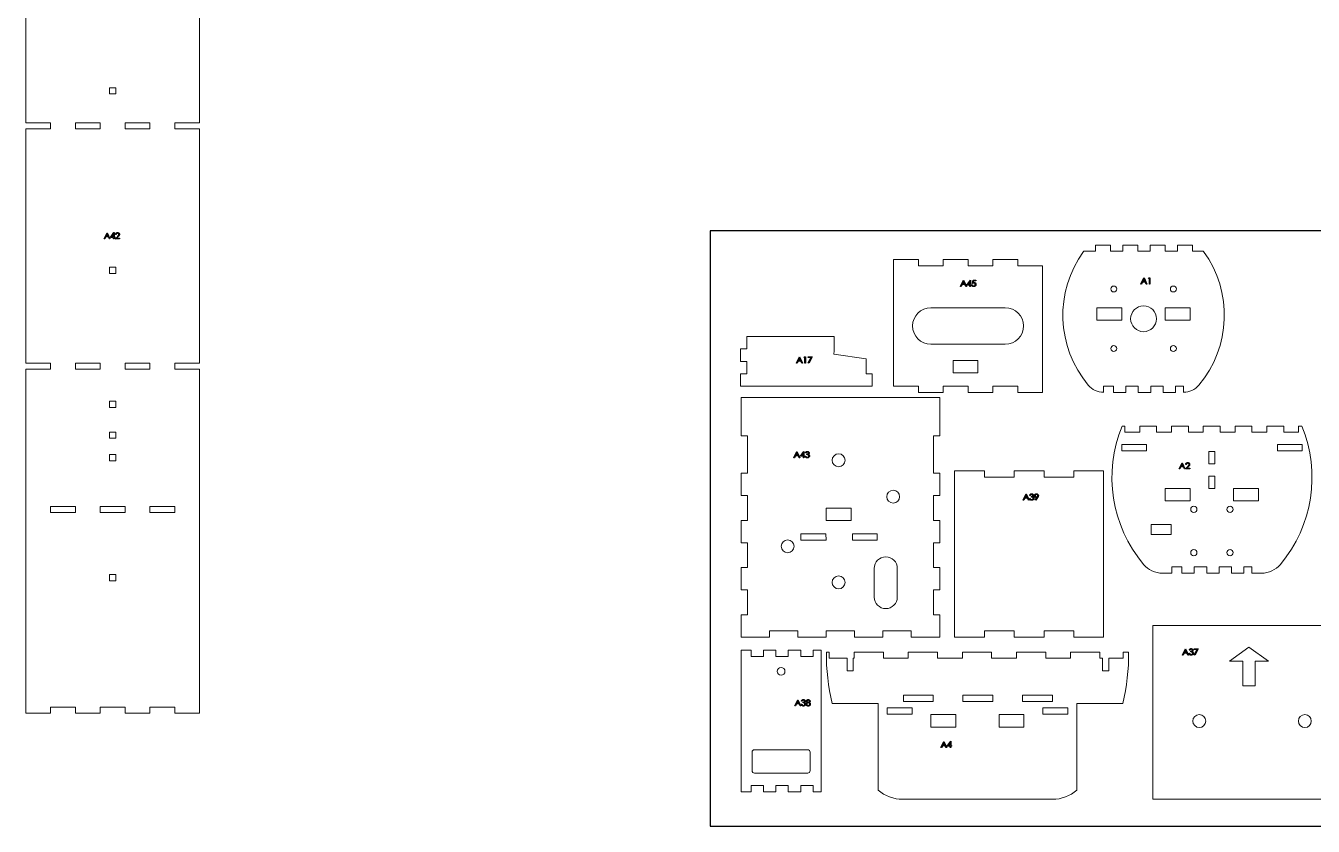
# Model space of a CAD drawing. Header units: inches. Extents: x -13.8 to 41.1, y 0 to 32.6.
# Drawn here: x -13.78 to 12.14, y 0 to 16.13 of the extents above; entities that cross this region are included whole.
import ezdxf

# ---------------------------------------------------------------- set-up
doc = ezdxf.new("R2010")
doc.units = ezdxf.units.IN
doc.header["$MEASUREMENT"] = 0

msp = doc.modelspace()

# ---------------------------------------------------------------- linework, layer by layer
at = {"color": 5, "linetype": 'Continuous', "lineweight": 15}
for p, q in [((-13.784, 22.584), (-13.784, 14.177)), ((-10.284, 14.177), (-10.284, 22.584)), ((-11.971, 14.884), (-12.096, 14.884)), ((-12.096, 14.884), (-12.096, 14.759)), ((-11.971, 14.759), (-11.971, 14.884)), ((-12.096, 14.759), (-11.971, 14.759)), ((-13.284, 14.177), (-13.784, 14.177)), ((-13.784, 14.052), (-13.284, 14.052)), ((-13.784, 14.052), (-13.784, 9.334)), ((-13.284, 14.052), (-13.284, 14.177)), ((-12.284, 14.177), (-12.784, 14.177)), ((-12.784, 14.177), (-12.784, 14.052)), ((-12.784, 14.052), (-12.284, 14.052)), ((-12.284, 14.052), (-12.284, 14.177)), ((-11.284, 14.177), (-11.784, 14.177)), ((-11.784, 14.177), (-11.784, 14.052)), ((-11.784, 14.052), (-11.284, 14.052)), ((-11.284, 14.052), (-11.284, 14.177)), ((-10.284, 14.177), (-10.784, 14.177)), ((-10.784, 14.177), (-10.784, 14.052)), ((-10.784, 14.052), (-10.284, 14.052)), ((-10.284, 9.334), (-10.284, 14.052)), ((-12.096, 11.265), (-12.096, 11.14)), ((-11.971, 11.265), (-12.096, 11.265)), ((-11.971, 11.14), (-11.971, 11.265)), ((-12.096, 11.14), (-11.971, 11.14)), ((-13.284, 9.334), (-13.784, 9.334)), ((-13.284, 9.209), (-13.284, 9.334)), ((-12.284, 9.334), (-12.784, 9.334)), ((-12.784, 9.334), (-12.784, 9.209)), ((-12.284, 9.209), (-12.284, 9.334)), ((-11.284, 9.334), (-11.784, 9.334)), ((-11.784, 9.334), (-11.784, 9.209)), ((-11.284, 9.209), (-11.284, 9.334)), ((-10.284, 9.334), (-10.784, 9.334)), ((-10.784, 9.334), (-10.784, 9.209)), ((-13.784, 9.209), (-13.784, 2.276)), ((-13.784, 9.209), (-13.284, 9.209)), ((-12.784, 9.209), (-12.284, 9.209)), ((-11.784, 9.209), (-11.284, 9.209)), ((-10.784, 9.209), (-10.284, 9.209)), ((-10.284, 2.276), (-10.284, 9.209)), ((-12.096, 8.564), (-12.096, 8.439)), ((-11.971, 8.564), (-12.096, 8.564)), ((-11.971, 8.439), (-11.971, 8.564)), ((-12.096, 8.439), (-11.971, 8.439)), ((-11.971, 7.944), (-12.096, 7.944)), ((-12.096, 7.944), (-12.096, 7.819)), ((-12.096, 7.819), (-11.971, 7.819)), ((-11.971, 7.819), (-11.971, 7.944)), ((-12.096, 7.491), (-12.096, 7.366)), ((-11.971, 7.491), (-12.096, 7.491)), ((-12.096, 7.366), (-11.971, 7.366)), ((-11.971, 7.366), (-11.971, 7.491)), ((-12.784, 6.446), (-13.284, 6.446)), ((-13.284, 6.446), (-13.284, 6.321)), ((-13.284, 6.321), (-12.784, 6.321)), ((-12.784, 6.321), (-12.784, 6.446)), ((-11.784, 6.446), (-12.284, 6.446)), ((-12.284, 6.446), (-12.284, 6.321)), ((-12.284, 6.321), (-11.784, 6.321)), ((-11.784, 6.321), (-11.784, 6.446)), ((-10.784, 6.446), (-11.284, 6.446)), ((-11.284, 6.446), (-11.284, 6.321)), ((-11.284, 6.321), (-10.784, 6.321)), ((-10.784, 6.321), (-10.784, 6.446)), ((-11.971, 5.071), (-12.096, 5.071)), ((-12.096, 5.071), (-12.096, 4.946)), ((-12.096, 4.946), (-11.971, 4.946)), ((-11.971, 4.946), (-11.971, 5.071)), ((-12.784, 2.401), (-13.284, 2.401)), ((-13.284, 2.401), (-13.284, 2.276)), ((-12.784, 2.276), (-12.784, 2.401)), ((-11.784, 2.401), (-12.284, 2.401)), ((-12.284, 2.401), (-12.284, 2.276)), ((-11.784, 2.276), (-11.784, 2.401)), ((-10.784, 2.401), (-11.284, 2.401)), ((-11.284, 2.401), (-11.284, 2.276)), ((-10.784, 2.276), (-10.784, 2.401)), ((-13.284, 2.276), (-13.784, 2.276)), ((-12.284, 2.276), (-12.784, 2.276)), ((-11.284, 2.276), (-11.784, 2.276)), ((-10.284, 2.276), (-10.784, 2.276))]:
    msp.add_line(p, q, dxfattribs=at)
at = {"color": 1, "linetype": 'Continuous', "lineweight": 15}
for p, q in [((7.758, 11.586), (7.758, 11.711)), ((8.058, 11.711), (7.758, 11.711)), ((8.058, 11.711), (8.058, 11.586)), ((8.308, 11.586), (8.308, 11.711)), ((8.608, 11.711), (8.308, 11.711)), ((8.608, 11.711), (8.608, 11.586)), ((8.858, 11.586), (8.858, 11.711)), ((9.158, 11.711), (8.858, 11.711)), ((9.158, 11.711), (9.158, 11.586)), ((9.408, 11.586), (9.408, 11.711)), ((9.708, 11.711), (9.408, 11.711)), ((9.708, 11.711), (9.708, 11.586)), ((3.692, 8.869), (3.692, 11.421)), ((3.692, 11.421), (4.192, 11.421)), ((4.192, 11.296), (4.192, 11.421)), ((4.692, 11.421), (4.692, 11.296)), ((4.692, 11.421), (5.192, 11.421)), ((5.192, 11.296), (5.192, 11.421)), ((5.692, 11.421), (5.692, 11.296)), ((5.692, 11.421), (6.192, 11.421)), ((6.192, 11.296), (6.192, 11.421)), ((7.516, 11.586), (7.758, 11.586)), ((8.058, 11.586), (8.308, 11.586)), ((8.608, 11.586), (8.858, 11.586)), ((9.158, 11.586), (9.408, 11.586)), ((9.708, 11.586), (9.936, 11.586)), ((4.692, 11.296), (4.192, 11.296)), ((5.692, 11.296), (5.192, 11.296)), ((6.692, 11.296), (6.192, 11.296)), ((6.692, 8.744), (6.692, 11.296)), ((4.442, 10.45), (5.942, 10.45)), ((8.287, 10.45), (7.787, 10.45)), ((7.787, 10.45), (7.787, 10.2)), ((8.287, 10.2), (8.287, 10.45)), ((9.662, 10.45), (9.162, 10.45)), ((9.162, 10.45), (9.162, 10.2)), ((9.662, 10.2), (9.662, 10.45)), ((7.787, 10.2), (8.287, 10.2)), ((9.162, 10.2), (9.662, 10.2)), ((0.737, 9.619), (0.737, 9.869)), ((2.496, 9.869), (0.737, 9.869)), ((2.496, 9.869), (2.496, 9.582)), ((0.612, 9.619), (0.737, 9.619)), ((0.612, 9.369), (0.612, 9.619)), ((5.942, 9.715), (4.442, 9.715)), ((0.737, 9.369), (0.612, 9.369)), ((0.737, 9.119), (0.737, 9.369)), ((2.496, 9.582), (2.486, 9.513)), ((2.486, 9.513), (3.137, 9.421)), ((3.137, 9.421), (3.137, 9.119)), ((5.391, 9.389), (4.891, 9.389)), ((4.891, 9.389), (4.891, 9.139)), ((5.391, 9.139), (5.391, 9.389)), ((0.612, 8.869), (0.612, 9.119)), ((0.612, 9.119), (0.737, 9.119)), ((3.137, 9.119), (3.262, 9.119)), ((3.262, 9.119), (3.262, 8.869)), ((4.891, 9.139), (5.391, 9.139)), ((3.262, 8.869), (0.612, 8.869)), ((3.692, 8.869), (4.192, 8.869)), ((4.192, 8.869), (4.192, 8.744)), ((4.692, 8.869), (5.192, 8.869)), ((4.692, 8.744), (4.692, 8.869)), ((5.192, 8.869), (5.192, 8.744)), ((5.692, 8.869), (6.192, 8.869)), ((5.692, 8.744), (5.692, 8.869)), ((6.192, 8.869), (6.192, 8.744)), ((8.121, 8.869), (7.921, 8.869)), ((7.921, 8.869), (7.921, 8.744)), ((8.121, 8.744), (8.121, 8.869)), ((8.62, 8.869), (8.371, 8.869)), ((8.371, 8.869), (8.371, 8.744)), ((8.62, 8.744), (8.62, 8.869)), ((9.121, 8.869), (8.871, 8.869)), ((8.871, 8.869), (8.871, 8.744)), ((9.121, 8.744), (9.121, 8.869)), ((9.531, 8.869), (9.371, 8.869)), ((9.371, 8.869), (9.371, 8.744)), ((9.531, 8.744), (9.531, 8.869)), ((0.622, 8.642), (0.622, 7.866)), ((0.622, 8.642), (4.622, 8.642)), ((4.692, 8.744), (4.192, 8.744)), ((4.622, 8.642), (4.622, 7.866)), ((5.692, 8.744), (5.192, 8.744)), ((6.692, 8.744), (6.192, 8.744)), ((8.121, 8.744), (8.371, 8.744)), ((8.62, 8.744), (8.871, 8.744)), ((9.121, 8.744), (9.371, 8.744)), ((8.349, 8.066), (8.294, 8.066)), ((8.349, 8.066), (8.349, 7.941)), ((8.649, 7.941), (8.649, 8.066)), ((8.989, 8.066), (8.649, 8.066)), ((8.989, 8.066), (8.989, 7.941)), ((9.289, 7.941), (9.289, 8.066)), ((9.629, 8.066), (9.289, 8.066)), ((9.629, 8.066), (9.629, 7.941)), ((9.929, 7.941), (9.929, 8.066)), ((10.269, 8.066), (9.929, 8.066)), ((10.269, 8.066), (10.269, 7.941)), ((10.569, 7.941), (10.569, 8.066)), ((10.909, 8.066), (10.569, 8.066)), ((10.909, 8.066), (10.909, 7.941)), ((11.209, 7.941), (11.209, 8.066)), ((11.549, 8.066), (11.209, 8.066)), ((11.549, 8.066), (11.549, 7.941)), ((11.849, 7.941), (11.849, 8.066)), ((11.912, 8.066), (11.849, 8.066)), ((0.622, 7.866), (0.747, 7.866)), ((0.747, 7.866), (0.747, 7.113)), ((4.497, 7.866), (4.622, 7.866)), ((4.497, 7.113), (4.497, 7.866)), ((8.349, 7.941), (8.649, 7.941)), ((8.989, 7.941), (9.289, 7.941)), ((9.629, 7.941), (9.929, 7.941)), ((10.269, 7.941), (10.569, 7.941)), ((10.909, 7.941), (11.209, 7.941)), ((11.549, 7.941), (11.849, 7.941)), ((8.285, 7.693), (8.785, 7.693)), ((8.285, 7.566), (8.285, 7.693)), ((8.785, 7.566), (8.285, 7.566)), ((8.785, 7.693), (8.785, 7.566)), ((10.164, 7.554), (10.039, 7.554)), ((10.039, 7.554), (10.039, 7.304)), ((10.164, 7.304), (10.164, 7.554)), ((11.421, 7.693), (11.921, 7.693)), ((11.421, 7.566), (11.421, 7.693)), ((11.921, 7.566), (11.421, 7.566)), ((11.921, 7.693), (11.921, 7.566)), ((10.039, 7.304), (10.164, 7.304)), ((0.622, 7.113), (0.622, 6.663)), ((0.747, 7.113), (0.622, 7.113)), ((4.622, 7.113), (4.497, 7.113)), ((4.622, 7.113), (4.622, 6.663)), ((4.921, 3.813), (4.921, 7.163)), ((4.921, 7.163), (5.521, 7.163)), ((5.521, 7.163), (5.521, 7.038)), ((5.521, 7.038), (6.121, 7.038)), ((6.121, 7.038), (6.121, 7.163)), ((6.121, 7.163), (6.721, 7.163)), ((6.721, 7.163), (6.721, 7.038)), ((6.721, 7.038), (7.321, 7.038)), ((7.321, 7.038), (7.321, 7.163)), ((7.321, 7.163), (7.921, 7.163)), ((7.921, 3.813), (7.921, 7.163)), ((10.164, 7.054), (10.039, 7.054)), ((10.039, 7.054), (10.039, 6.804)), ((10.164, 6.804), (10.164, 7.054)), ((9.164, 6.806), (9.664, 6.806)), ((9.164, 6.556), (9.164, 6.806)), ((9.664, 6.806), (9.664, 6.556)), ((10.039, 6.804), (10.164, 6.804)), ((10.539, 6.806), (11.039, 6.806)), ((10.539, 6.556), (10.539, 6.806)), ((11.039, 6.806), (11.039, 6.556)), ((0.622, 6.663), (0.747, 6.663)), ((0.747, 6.663), (0.747, 6.163)), ((4.497, 6.663), (4.622, 6.663)), ((4.497, 6.163), (4.497, 6.663)), ((9.664, 6.556), (9.164, 6.556)), ((11.039, 6.556), (10.539, 6.556)), ((2.335, 6.409), (2.835, 6.409)), ((2.335, 6.159), (2.335, 6.409)), ((2.835, 6.409), (2.835, 6.159)), ((0.622, 6.163), (0.622, 5.713)), ((0.747, 6.163), (0.622, 6.163)), ((2.835, 6.159), (2.335, 6.159)), ((4.622, 6.163), (4.497, 6.163)), ((4.622, 6.163), (4.622, 5.713)), ((9.282, 6.08), (8.882, 6.08)), ((8.882, 6.08), (8.882, 5.88)), ((9.282, 5.88), (9.282, 6.08)), ((0.622, 5.713), (0.747, 5.713)), ((0.747, 5.713), (0.747, 5.213)), ((2.329, 5.892), (1.826, 5.892)), ((1.826, 5.892), (1.826, 5.767)), ((1.826, 5.767), (2.336, 5.767)), ((2.336, 5.767), (2.329, 5.892)), ((3.364, 5.892), (2.864, 5.892)), ((2.864, 5.892), (2.864, 5.767)), ((2.864, 5.767), (3.364, 5.767)), ((3.364, 5.767), (3.364, 5.892)), ((4.497, 5.713), (4.622, 5.713)), ((4.497, 5.213), (4.497, 5.713)), ((8.882, 5.88), (9.282, 5.88)), ((0.622, 5.213), (0.622, 4.763)), ((0.747, 5.213), (0.622, 5.213)), ((3.303, 4.618), (3.303, 5.196)), ((3.767, 5.196), (3.767, 4.618)), ((4.622, 5.213), (4.497, 5.213)), ((4.622, 5.213), (4.622, 4.763)), ((9.298, 5.225), (9.498, 5.225)), ((9.298, 5.1), (9.298, 5.225)), ((9.498, 5.225), (9.498, 5.1)), ((9.748, 5.225), (9.998, 5.225)), ((9.748, 5.1), (9.748, 5.225)), ((9.998, 5.225), (9.998, 5.1)), ((10.248, 5.225), (10.498, 5.225)), ((10.248, 5.1), (10.248, 5.225)), ((10.498, 5.225), (10.498, 5.1)), ((10.748, 5.225), (10.908, 5.225)), ((10.748, 5.1), (10.748, 5.225)), ((10.908, 5.225), (10.908, 5.1)), ((9.106, 5.1), (9.298, 5.1)), ((9.498, 5.1), (9.748, 5.1)), ((9.998, 5.1), (10.248, 5.1)), ((10.498, 5.1), (10.748, 5.1)), ((10.908, 5.1), (11.101, 5.1)), ((0.622, 4.763), (0.747, 4.763)), ((0.747, 4.763), (0.747, 4.263)), ((4.497, 4.763), (4.622, 4.763)), ((4.497, 4.263), (4.497, 4.763)), ((0.622, 4.263), (0.622, 3.813)), ((0.747, 4.263), (0.622, 4.263)), ((4.622, 4.263), (4.497, 4.263)), ((4.622, 4.263), (4.622, 3.813)), ((1.193, 3.938), (1.764, 3.938)), ((1.193, 3.813), (1.193, 3.938)), ((1.764, 3.938), (1.764, 3.813)), ((2.333, 3.938), (2.904, 3.938)), ((2.333, 3.813), (2.333, 3.938)), ((2.904, 3.938), (2.904, 3.813)), ((3.473, 3.938), (4.044, 3.938)), ((3.473, 3.813), (3.473, 3.938)), ((4.044, 3.938), (4.044, 3.813)), ((6.121, 3.938), (5.521, 3.938)), ((5.521, 3.938), (5.521, 3.813)), ((6.121, 3.813), (6.121, 3.938)), ((7.321, 3.938), (6.721, 3.938)), ((6.721, 3.938), (6.721, 3.813)), ((7.321, 3.813), (7.321, 3.938)), ((8.912, 4.044), (8.912, 0.544)), ((12.912, 4.044), (8.912, 4.044)), ((0.622, 3.813), (1.193, 3.813)), ((1.764, 3.813), (2.333, 3.813)), ((2.904, 3.813), (3.473, 3.813)), ((4.044, 3.813), (4.622, 3.813)), ((4.921, 3.813), (5.521, 3.813)), ((6.121, 3.813), (6.721, 3.813)), ((7.321, 3.813), (7.921, 3.813)), ((0.622, 3.546), (0.622, 0.696)), ((0.622, 3.546), (0.822, 3.546)), ((0.822, 3.421), (0.822, 3.546)), ((1.072, 3.421), (0.822, 3.421)), ((1.072, 3.546), (1.072, 3.421)), ((1.072, 3.546), (1.322, 3.546)), ((1.322, 3.421), (1.322, 3.546)), ((1.572, 3.421), (1.322, 3.421)), ((1.572, 3.546), (1.572, 3.421)), ((1.572, 3.546), (1.822, 3.546)), ((1.822, 3.421), (1.822, 3.546)), ((2.072, 3.421), (1.822, 3.421)), ((2.072, 3.546), (2.072, 3.421)), ((2.072, 3.546), (2.231, 3.546)), ((2.231, 3.546), (2.231, 0.696)), ((2.397, 3.51), (2.339, 3.51)), ((2.397, 3.51), (2.397, 3.385)), ((2.397, 3.385), (2.754, 3.385)), ((2.754, 3.135), (2.754, 3.385)), ((2.879, 3.385), (2.879, 3.135)), ((2.879, 3.385), (2.897, 3.385)), ((2.897, 3.385), (2.897, 3.51)), ((3.487, 3.51), (2.897, 3.51)), ((3.487, 3.51), (3.487, 3.385)), ((3.487, 3.385), (3.987, 3.385)), ((3.987, 3.385), (3.987, 3.51)), ((4.577, 3.51), (3.987, 3.51)), ((4.577, 3.51), (4.577, 3.385)), ((4.577, 3.385), (5.077, 3.385)), ((5.077, 3.385), (5.077, 3.51)), ((5.667, 3.51), (5.077, 3.51)), ((5.667, 3.51), (5.667, 3.385)), ((5.667, 3.385), (6.167, 3.385)), ((6.167, 3.385), (6.167, 3.51)), ((6.757, 3.51), (6.167, 3.51)), ((6.757, 3.51), (6.757, 3.385)), ((6.757, 3.385), (7.257, 3.385)), ((7.257, 3.385), (7.257, 3.51)), ((7.847, 3.51), (7.257, 3.51)), ((7.847, 3.51), (7.847, 3.385)), ((7.847, 3.385), (7.9, 3.385)), ((7.9, 3.135), (7.9, 3.385)), ((8.025, 3.385), (8.025, 3.135)), ((8.025, 3.385), (8.312, 3.385)), ((8.312, 3.385), (8.312, 3.51)), ((8.425, 3.51), (8.312, 3.51)), ((10.847, 3.606), (10.456, 3.328)), ((11.239, 3.328), (10.847, 3.606)), ((2.879, 3.135), (2.754, 3.135)), ((8.025, 3.135), (7.9, 3.135)), ((10.456, 3.328), (10.722, 3.328)), ((10.722, 3.328), (10.722, 2.828)), ((10.972, 2.828), (10.972, 3.328)), ((10.972, 3.328), (11.239, 3.328)), ((4.489, 2.64), (3.889, 2.64)), ((3.889, 2.64), (3.889, 2.515)), ((4.489, 2.515), (4.489, 2.64)), ((5.689, 2.64), (5.089, 2.64)), ((5.089, 2.64), (5.089, 2.515)), ((5.689, 2.515), (5.689, 2.64)), ((6.889, 2.64), (6.289, 2.64)), ((6.289, 2.64), (6.289, 2.515)), ((6.889, 2.515), (6.889, 2.64)), ((10.722, 2.828), (10.972, 2.828)), ((3.32, 2.474), (2.458, 2.474)), ((3.382, 2.474), (3.32, 2.474)), ((3.382, 2.474), (3.382, 0.728)), ((3.564, 2.385), (4.064, 2.385)), ((3.564, 2.259), (3.564, 2.385)), ((3.889, 2.515), (4.489, 2.515)), ((4.064, 2.385), (4.064, 2.259)), ((5.089, 2.515), (5.689, 2.515)), ((6.289, 2.515), (6.889, 2.515)), ((6.7, 2.385), (7.2, 2.385)), ((6.7, 2.259), (6.7, 2.385)), ((7.2, 2.385), (7.2, 2.259)), ((7.445, 2.474), (7.382, 2.474)), ((7.382, 0.728), (7.382, 2.474)), ((7.445, 2.474), (8.307, 2.474)), ((4.064, 2.259), (3.564, 2.259)), ((4.443, 2.25), (4.943, 2.25)), ((4.443, 2), (4.443, 2.25)), ((4.943, 2.25), (4.943, 2)), ((5.818, 2.25), (6.318, 2.25)), ((5.818, 2), (5.818, 2.25)), ((6.318, 2.25), (6.318, 2)), ((7.2, 2.259), (6.7, 2.259)), ((4.943, 2), (4.443, 2)), ((6.318, 2), (5.818, 2)), ((0.842, 1.121), (0.842, 1.491)), ((0.892, 1.541), (1.962, 1.541)), ((2.012, 1.491), (2.012, 1.121)), ((1.962, 1.071), (0.892, 1.071)), ((0.822, 0.821), (1.072, 0.821)), ((0.822, 0.696), (0.822, 0.821)), ((1.072, 0.821), (1.072, 0.696)), ((1.322, 0.821), (1.572, 0.821)), ((1.322, 0.696), (1.322, 0.821)), ((1.572, 0.821), (1.572, 0.696)), ((1.822, 0.821), (2.072, 0.821)), ((1.822, 0.696), (1.822, 0.821)), ((2.072, 0.821), (2.072, 0.696)), ((0.822, 0.696), (0.622, 0.696)), ((1.322, 0.696), (1.072, 0.696)), ((1.822, 0.696), (1.572, 0.696)), ((2.231, 0.696), (2.072, 0.696)), ((3.875, 0.544), (6.89, 0.544)), ((12.912, 0.544), (8.912, 0.544))]:
    msp.add_line(p, q, dxfattribs=at)
at = {"color": 5, "linetype": 'Continuous', "flags": 128}
for points in [[(-12.146, 11.962), (-12.088, 11.837), (-12.088, 11.837), (-12.1, 11.837), (-12.1, 11.837), (-12.119, 11.877), (-12.119, 11.877), (-12.175, 11.877), (-12.175, 11.877), (-12.194, 11.837), (-12.194, 11.837), (-12.206, 11.837), (-12.206, 11.837), (-12.147, 11.962), (-12.147, 11.962), (-12.146, 11.962)], [(-12.147, 11.937), (-12.169, 11.89), (-12.169, 11.89), (-12.124, 11.89), (-12.124, 11.89), (-12.147, 11.937)], [(-12.008, 11.965), (-12.006, 11.965), (-12.006, 11.965), (-12.006, 11.878), (-12.006, 11.878), (-11.992, 11.878), (-11.992, 11.878), (-11.992, 11.865), (-11.992, 11.865), (-12.006, 11.865), (-12.006, 11.865), (-12.006, 11.837), (-12.006, 11.837), (-12.017, 11.837), (-12.017, 11.837), (-12.017, 11.865), (-12.017, 11.865), (-12.077, 11.865), (-12.077, 11.865), (-12.008, 11.965)], [(-12.017, 11.878), (-12.017, 11.933), (-12.017, 11.933), (-12.055, 11.878), (-12.055, 11.878), (-12.017, 11.878)], [(-11.964, 11.923), (-11.976, 11.923), (-11.976, 11.923), (-11.975, 11.928), (-11.975, 11.932), (-11.974, 11.936), (-11.972, 11.94), (-11.971, 11.943), (-11.969, 11.947), (-11.966, 11.95), (-11.964, 11.953), (-11.961, 11.956), (-11.957, 11.958), (-11.954, 11.96), (-11.951, 11.962), (-11.947, 11.963), (-11.943, 11.964), (-11.939, 11.965), (-11.935, 11.965), (-11.935, 11.965), (-11.931, 11.965), (-11.927, 11.964), (-11.923, 11.963), (-11.92, 11.962), (-11.916, 11.96), (-11.913, 11.959), (-11.91, 11.956), (-11.908, 11.954), (-11.905, 11.951), (-11.903, 11.948), (-11.901, 11.945), (-11.9, 11.942), (-11.899, 11.938), (-11.898, 11.935), (-11.897, 11.931), (-11.897, 11.928), (-11.897, 11.928), (-11.898, 11.922), (-11.898, 11.917), (-11.9, 11.913), (-11.902, 11.908), (-11.904, 11.905), (-11.906, 11.903), (-11.908, 11.9), (-11.91, 11.897), (-11.913, 11.894), (-11.916, 11.89), (-11.919, 11.887), (-11.922, 11.883), (-11.922, 11.883), (-11.954, 11.849), (-11.954, 11.849), (-11.896, 11.849), (-11.896, 11.849), (-11.896, 11.837), (-11.896, 11.837), (-11.981, 11.837), (-11.981, 11.837), (-11.932, 11.888), (-11.932, 11.888), (-11.929, 11.892), (-11.925, 11.896), (-11.922, 11.899), (-11.92, 11.902), (-11.918, 11.904), (-11.916, 11.907), (-11.914, 11.909), (-11.913, 11.911), (-11.911, 11.915), (-11.91, 11.919), (-11.909, 11.923), (-11.908, 11.927), (-11.908, 11.927), (-11.909, 11.929), (-11.909, 11.932), (-11.91, 11.934), (-11.91, 11.936), (-11.911, 11.939), (-11.913, 11.941), (-11.914, 11.943), (-11.916, 11.945), (-11.918, 11.946), (-11.92, 11.948), (-11.923, 11.949), (-11.925, 11.95), (-11.927, 11.951), (-11.93, 11.952), (-11.933, 11.952), (-11.936, 11.952), (-11.936, 11.952), (-11.938, 11.952), (-11.941, 11.952), (-11.944, 11.951), (-11.946, 11.95), (-11.949, 11.949), (-11.951, 11.948), (-11.953, 11.946), (-11.955, 11.944), (-11.957, 11.942), (-11.959, 11.94), (-11.96, 11.938), (-11.962, 11.935), (-11.963, 11.933), (-11.964, 11.93), (-11.964, 11.926), (-11.964, 11.923)]]:
    msp.add_lwpolyline(points, dxfattribs=at)
msp.add_lwpolyline([(24, 12), (0, 12), (0, 0), (24, 0)], close=True)
at = {"color": 3, "linetype": 'Continuous', "flags": 128}
for points in [[(5.101, 11.002), (5.159, 10.877), (5.159, 10.877), (5.147, 10.877), (5.147, 10.877), (5.128, 10.917), (5.128, 10.917), (5.072, 10.917), (5.072, 10.917), (5.053, 10.877), (5.053, 10.877), (5.04, 10.877), (5.04, 10.877), (5.1, 11.002), (5.1, 11.002), (5.101, 11.002)], [(5.1, 10.978), (5.078, 10.93), (5.078, 10.93), (5.122, 10.93), (5.122, 10.93), (5.1, 10.978)], [(5.239, 11.005), (5.241, 11.005), (5.241, 11.005), (5.241, 10.919), (5.241, 10.919), (5.255, 10.919), (5.255, 10.919), (5.255, 10.906), (5.255, 10.906), (5.241, 10.906), (5.241, 10.906), (5.241, 10.877), (5.241, 10.877), (5.23, 10.877), (5.23, 10.877), (5.23, 10.906), (5.23, 10.906), (5.17, 10.906), (5.17, 10.906), (5.239, 11.005)], [(5.23, 10.919), (5.23, 10.973), (5.23, 10.973), (5.192, 10.919), (5.192, 10.919), (5.23, 10.919)], [(5.345, 11.002), (5.345, 10.989), (5.345, 10.989), (5.302, 10.989), (5.302, 10.989), (5.296, 10.957), (5.296, 10.957), (5.3, 10.958), (5.303, 10.958), (5.307, 10.959), (5.31, 10.959), (5.31, 10.959), (5.315, 10.959), (5.319, 10.958), (5.322, 10.957), (5.326, 10.956), (5.329, 10.955), (5.333, 10.953), (5.336, 10.95), (5.339, 10.948), (5.341, 10.945), (5.344, 10.941), (5.345, 10.938), (5.347, 10.934), (5.348, 10.931), (5.349, 10.927), (5.35, 10.922), (5.35, 10.918), (5.35, 10.918), (5.35, 10.915), (5.349, 10.912), (5.349, 10.909), (5.348, 10.906), (5.348, 10.903), (5.347, 10.901), (5.345, 10.898), (5.344, 10.895), (5.343, 10.893), (5.341, 10.891), (5.339, 10.888), (5.337, 10.886), (5.335, 10.884), (5.333, 10.883), (5.331, 10.881), (5.329, 10.88), (5.326, 10.878), (5.324, 10.877), (5.321, 10.876), (5.318, 10.875), (5.315, 10.875), (5.312, 10.874), (5.309, 10.874), (5.306, 10.874), (5.306, 10.874), (5.302, 10.874), (5.299, 10.875), (5.295, 10.875), (5.292, 10.877), (5.289, 10.878), (5.286, 10.88), (5.283, 10.882), (5.281, 10.884), (5.278, 10.886), (5.276, 10.889), (5.274, 10.892), (5.272, 10.895), (5.271, 10.898), (5.27, 10.902), (5.269, 10.906), (5.268, 10.909), (5.268, 10.909), (5.279, 10.909), (5.279, 10.909), (5.28, 10.906), (5.281, 10.903), (5.283, 10.9), (5.284, 10.897), (5.286, 10.895), (5.289, 10.893), (5.291, 10.891), (5.294, 10.89), (5.297, 10.888), (5.3, 10.888), (5.304, 10.887), (5.307, 10.887), (5.307, 10.887), (5.31, 10.887), (5.313, 10.887), (5.316, 10.888), (5.319, 10.889), (5.322, 10.89), (5.324, 10.892), (5.327, 10.894), (5.329, 10.896), (5.331, 10.898), (5.333, 10.901), (5.335, 10.903), (5.336, 10.906), (5.337, 10.909), (5.338, 10.912), (5.338, 10.915), (5.339, 10.919), (5.339, 10.919), (5.338, 10.922), (5.338, 10.924), (5.337, 10.927), (5.337, 10.93), (5.335, 10.932), (5.334, 10.934), (5.332, 10.937), (5.33, 10.939), (5.328, 10.94), (5.326, 10.942), (5.323, 10.943), (5.321, 10.944), (5.318, 10.945), (5.315, 10.946), (5.312, 10.946), (5.308, 10.946), (5.308, 10.946), (5.306, 10.946), (5.302, 10.946), (5.299, 10.945), (5.296, 10.945), (5.292, 10.944), (5.289, 10.943), (5.285, 10.941), (5.281, 10.94), (5.281, 10.94), (5.294, 11.002), (5.294, 11.002), (5.345, 11.002)], [(8.735, 11.049), (8.793, 10.924), (8.793, 10.924), (8.78, 10.924), (8.78, 10.924), (8.762, 10.964), (8.762, 10.964), (8.705, 10.964), (8.705, 10.964), (8.686, 10.924), (8.686, 10.924), (8.674, 10.924), (8.674, 10.924), (8.733, 11.049), (8.733, 11.049), (8.735, 11.049)], [(8.734, 11.025), (8.711, 10.977), (8.711, 10.977), (8.756, 10.977), (8.756, 10.977), (8.734, 11.025)], [(8.83, 11.049), (8.853, 11.049), (8.853, 11.049), (8.853, 10.924), (8.853, 10.924), (8.842, 10.924), (8.842, 10.924), (8.842, 11.036), (8.842, 11.036), (8.823, 11.036), (8.823, 11.036), (8.83, 11.049)], [(1.8, 9.459), (1.858, 9.334), (1.858, 9.334), (1.846, 9.334), (1.846, 9.334), (1.827, 9.374), (1.827, 9.374), (1.77, 9.374), (1.77, 9.374), (1.751, 9.334), (1.751, 9.334), (1.739, 9.334), (1.739, 9.334), (1.798, 9.459), (1.798, 9.459), (1.8, 9.459)], [(1.799, 9.434), (1.777, 9.387), (1.777, 9.387), (1.821, 9.387), (1.821, 9.387), (1.799, 9.434)], [(1.896, 9.459), (1.919, 9.459), (1.919, 9.459), (1.919, 9.334), (1.919, 9.334), (1.907, 9.334), (1.907, 9.334), (1.907, 9.446), (1.907, 9.446), (1.888, 9.446), (1.888, 9.446), (1.896, 9.459)], [(1.973, 9.459), (2.05, 9.459), (2.05, 9.459), (1.984, 9.33), (1.984, 9.33), (1.975, 9.336), (1.975, 9.336), (2.031, 9.446), (2.031, 9.446), (1.973, 9.446), (1.973, 9.446), (1.973, 9.459)], [(1.747, 7.551), (1.805, 7.426), (1.805, 7.426), (1.793, 7.426), (1.793, 7.426), (1.774, 7.466), (1.774, 7.466), (1.718, 7.466), (1.718, 7.466), (1.699, 7.426), (1.699, 7.426), (1.686, 7.426), (1.686, 7.426), (1.746, 7.551), (1.746, 7.551), (1.747, 7.551)], [(1.746, 7.527), (1.724, 7.479), (1.724, 7.479), (1.768, 7.479), (1.768, 7.479), (1.746, 7.527)], [(1.884, 7.555), (1.887, 7.555), (1.887, 7.555), (1.887, 7.468), (1.887, 7.468), (1.901, 7.468), (1.901, 7.468), (1.901, 7.455), (1.901, 7.455), (1.887, 7.455), (1.887, 7.455), (1.887, 7.426), (1.887, 7.426), (1.875, 7.426), (1.875, 7.426), (1.875, 7.455), (1.875, 7.455), (1.816, 7.455), (1.816, 7.455), (1.884, 7.555)], [(1.875, 7.468), (1.875, 7.522), (1.875, 7.522), (1.838, 7.468), (1.838, 7.468), (1.875, 7.468)], [(1.928, 7.523), (1.917, 7.523), (1.917, 7.523), (1.918, 7.526), (1.919, 7.53), (1.921, 7.533), (1.922, 7.536), (1.924, 7.539), (1.926, 7.542), (1.928, 7.544), (1.931, 7.546), (1.933, 7.548), (1.936, 7.55), (1.939, 7.551), (1.941, 7.552), (1.945, 7.553), (1.948, 7.554), (1.951, 7.554), (1.954, 7.555), (1.954, 7.555), (1.959, 7.554), (1.964, 7.553), (1.968, 7.552), (1.973, 7.55), (1.977, 7.548), (1.98, 7.545), (1.983, 7.542), (1.986, 7.538), (1.988, 7.534), (1.99, 7.53), (1.99, 7.526), (1.991, 7.522), (1.991, 7.522), (1.991, 7.518), (1.99, 7.514), (1.989, 7.511), (1.987, 7.508), (1.985, 7.504), (1.983, 7.502), (1.98, 7.499), (1.976, 7.496), (1.976, 7.496), (1.98, 7.494), (1.984, 7.492), (1.987, 7.489), (1.99, 7.486), (1.99, 7.486), (1.991, 7.483), (1.993, 7.481), (1.994, 7.478), (1.995, 7.475), (1.996, 7.472), (1.997, 7.469), (1.997, 7.467), (1.997, 7.463), (1.997, 7.463), (1.997, 7.458), (1.996, 7.453), (1.994, 7.448), (1.991, 7.443), (1.988, 7.439), (1.985, 7.435), (1.981, 7.431), (1.976, 7.428), (1.971, 7.426), (1.966, 7.424), (1.96, 7.423), (1.954, 7.423), (1.954, 7.423), (1.95, 7.423), (1.946, 7.424), (1.942, 7.424), (1.939, 7.425), (1.936, 7.427), (1.932, 7.428), (1.929, 7.43), (1.927, 7.433), (1.924, 7.435), (1.922, 7.438), (1.919, 7.441), (1.917, 7.444), (1.916, 7.448), (1.914, 7.451), (1.913, 7.456), (1.912, 7.46), (1.912, 7.46), (1.923, 7.46), (1.923, 7.46), (1.924, 7.457), (1.925, 7.454), (1.926, 7.452), (1.928, 7.45), (1.929, 7.448), (1.93, 7.446), (1.932, 7.444), (1.933, 7.443), (1.933, 7.443), (1.935, 7.441), (1.938, 7.44), (1.94, 7.439), (1.943, 7.438), (1.945, 7.437), (1.948, 7.436), (1.951, 7.436), (1.954, 7.436), (1.954, 7.436), (1.958, 7.436), (1.961, 7.436), (1.964, 7.437), (1.967, 7.438), (1.97, 7.439), (1.972, 7.44), (1.975, 7.442), (1.977, 7.444), (1.979, 7.446), (1.981, 7.448), (1.983, 7.45), (1.984, 7.452), (1.985, 7.455), (1.985, 7.457), (1.986, 7.46), (1.986, 7.462), (1.986, 7.462), (1.986, 7.466), (1.985, 7.469), (1.984, 7.473), (1.982, 7.476), (1.979, 7.479), (1.977, 7.481), (1.973, 7.483), (1.97, 7.485), (1.968, 7.486), (1.966, 7.486), (1.963, 7.487), (1.961, 7.487), (1.958, 7.488), (1.955, 7.488), (1.951, 7.489), (1.947, 7.489), (1.947, 7.489), (1.947, 7.502), (1.947, 7.502), (1.952, 7.502), (1.957, 7.502), (1.961, 7.503), (1.965, 7.505), (1.968, 7.506), (1.971, 7.508), (1.974, 7.51), (1.976, 7.512), (1.978, 7.514), (1.979, 7.517), (1.979, 7.519), (1.98, 7.522), (1.98, 7.522), (1.979, 7.524), (1.979, 7.526), (1.979, 7.528), (1.978, 7.53), (1.977, 7.531), (1.976, 7.533), (1.974, 7.534), (1.972, 7.536), (1.971, 7.537), (1.969, 7.538), (1.967, 7.539), (1.964, 7.54), (1.962, 7.541), (1.96, 7.541), (1.957, 7.542), (1.954, 7.542), (1.954, 7.542), (1.95, 7.541), (1.946, 7.541), (1.942, 7.539), (1.939, 7.537), (1.938, 7.536), (1.936, 7.535), (1.935, 7.533), (1.933, 7.531), (1.932, 7.529), (1.931, 7.527), (1.929, 7.525), (1.928, 7.523)], [(9.502, 7.326), (9.559, 7.201), (9.559, 7.201), (9.547, 7.201), (9.547, 7.201), (9.529, 7.241), (9.529, 7.241), (9.472, 7.241), (9.472, 7.241), (9.453, 7.201), (9.453, 7.201), (9.441, 7.201), (9.441, 7.201), (9.5, 7.326), (9.5, 7.326), (9.502, 7.326)], [(9.501, 7.302), (9.478, 7.254), (9.478, 7.254), (9.523, 7.254), (9.523, 7.254), (9.501, 7.302)], [(9.587, 7.288), (9.575, 7.288), (9.575, 7.288), (9.576, 7.292), (9.576, 7.297), (9.577, 7.301), (9.579, 7.304), (9.58, 7.308), (9.582, 7.312), (9.585, 7.315), (9.588, 7.318), (9.59, 7.321), (9.594, 7.323), (9.597, 7.325), (9.6, 7.327), (9.604, 7.328), (9.608, 7.329), (9.612, 7.329), (9.616, 7.33), (9.616, 7.33), (9.62, 7.329), (9.624, 7.329), (9.628, 7.328), (9.631, 7.327), (9.635, 7.325), (9.638, 7.323), (9.641, 7.321), (9.643, 7.318), (9.646, 7.316), (9.648, 7.313), (9.65, 7.31), (9.651, 7.306), (9.652, 7.303), (9.653, 7.3), (9.654, 7.296), (9.654, 7.292), (9.654, 7.292), (9.654, 7.287), (9.653, 7.282), (9.651, 7.277), (9.649, 7.273), (9.647, 7.27), (9.646, 7.268), (9.643, 7.265), (9.641, 7.262), (9.638, 7.258), (9.636, 7.255), (9.632, 7.251), (9.629, 7.247), (9.629, 7.247), (9.597, 7.214), (9.597, 7.214), (9.656, 7.214), (9.656, 7.214), (9.656, 7.201), (9.656, 7.201), (9.571, 7.201), (9.571, 7.201), (9.619, 7.253), (9.619, 7.253), (9.623, 7.257), (9.626, 7.26), (9.629, 7.263), (9.631, 7.266), (9.633, 7.269), (9.635, 7.272), (9.637, 7.274), (9.638, 7.276), (9.64, 7.279), (9.642, 7.283), (9.642, 7.287), (9.643, 7.291), (9.643, 7.291), (9.643, 7.294), (9.642, 7.296), (9.642, 7.299), (9.641, 7.301), (9.64, 7.303), (9.638, 7.305), (9.637, 7.307), (9.635, 7.309), (9.633, 7.311), (9.631, 7.312), (9.628, 7.314), (9.626, 7.315), (9.624, 7.316), (9.621, 7.316), (9.618, 7.317), (9.616, 7.317), (9.616, 7.317), (9.613, 7.317), (9.61, 7.316), (9.607, 7.316), (9.605, 7.315), (9.602, 7.314), (9.6, 7.312), (9.598, 7.311), (9.596, 7.309), (9.594, 7.307), (9.592, 7.305), (9.591, 7.303), (9.589, 7.3), (9.588, 7.297), (9.588, 7.294), (9.587, 7.291), (9.587, 7.288)], [(6.362, 6.697), (6.42, 6.572), (6.42, 6.572), (6.408, 6.572), (6.408, 6.572), (6.389, 6.612), (6.389, 6.612), (6.332, 6.612), (6.332, 6.612), (6.313, 6.572), (6.313, 6.572), (6.301, 6.572), (6.301, 6.572), (6.36, 6.697), (6.36, 6.697), (6.362, 6.697)], [(6.361, 6.673), (6.338, 6.625), (6.338, 6.625), (6.383, 6.625), (6.383, 6.625), (6.361, 6.673)], [(6.447, 6.668), (6.436, 6.668), (6.436, 6.668), (6.437, 6.672), (6.438, 6.676), (6.439, 6.679), (6.441, 6.682), (6.443, 6.685), (6.445, 6.687), (6.447, 6.69), (6.449, 6.692), (6.452, 6.694), (6.455, 6.696), (6.457, 6.697), (6.46, 6.698), (6.463, 6.699), (6.466, 6.7), (6.47, 6.7), (6.473, 6.7), (6.473, 6.7), (6.478, 6.7), (6.483, 6.699), (6.487, 6.698), (6.491, 6.696), (6.496, 6.693), (6.499, 6.691), (6.502, 6.687), (6.505, 6.684), (6.507, 6.68), (6.508, 6.676), (6.509, 6.672), (6.509, 6.668), (6.509, 6.668), (6.509, 6.664), (6.509, 6.66), (6.507, 6.657), (6.506, 6.653), (6.504, 6.65), (6.501, 6.647), (6.498, 6.645), (6.495, 6.642), (6.495, 6.642), (6.499, 6.64), (6.502, 6.638), (6.506, 6.635), (6.508, 6.631), (6.508, 6.631), (6.51, 6.629), (6.512, 6.626), (6.513, 6.624), (6.514, 6.621), (6.515, 6.618), (6.515, 6.615), (6.516, 6.612), (6.516, 6.609), (6.516, 6.609), (6.516, 6.604), (6.514, 6.599), (6.513, 6.594), (6.51, 6.589), (6.507, 6.585), (6.503, 6.581), (6.499, 6.577), (6.495, 6.574), (6.49, 6.572), (6.484, 6.57), (6.479, 6.569), (6.473, 6.569), (6.473, 6.569), (6.469, 6.569), (6.465, 6.569), (6.461, 6.57), (6.458, 6.571), (6.454, 6.573), (6.451, 6.574), (6.448, 6.576), (6.445, 6.578), (6.443, 6.581), (6.44, 6.584), (6.438, 6.587), (6.436, 6.59), (6.435, 6.593), (6.433, 6.597), (6.432, 6.601), (6.431, 6.606), (6.431, 6.606), (6.442, 6.606), (6.442, 6.606), (6.443, 6.603), (6.444, 6.6), (6.445, 6.598), (6.446, 6.595), (6.448, 6.593), (6.449, 6.592), (6.45, 6.59), (6.452, 6.588), (6.452, 6.588), (6.454, 6.587), (6.456, 6.586), (6.459, 6.584), (6.461, 6.583), (6.464, 6.583), (6.467, 6.582), (6.47, 6.582), (6.473, 6.582), (6.473, 6.582), (6.476, 6.582), (6.48, 6.582), (6.483, 6.583), (6.486, 6.584), (6.489, 6.585), (6.491, 6.586), (6.494, 6.588), (6.496, 6.59), (6.498, 6.592), (6.5, 6.594), (6.501, 6.596), (6.503, 6.598), (6.503, 6.601), (6.504, 6.603), (6.505, 6.606), (6.505, 6.608), (6.505, 6.608), (6.504, 6.612), (6.504, 6.615), (6.502, 6.618), (6.5, 6.621), (6.498, 6.624), (6.495, 6.627), (6.492, 6.629), (6.489, 6.631), (6.487, 6.631), (6.485, 6.632), (6.482, 6.633), (6.479, 6.633), (6.477, 6.634), (6.473, 6.634), (6.47, 6.634), (6.466, 6.635), (6.466, 6.635), (6.466, 6.647), (6.466, 6.647), (6.471, 6.648), (6.475, 6.648), (6.479, 6.649), (6.483, 6.65), (6.487, 6.652), (6.49, 6.654), (6.493, 6.656), (6.495, 6.658), (6.496, 6.66), (6.497, 6.663), (6.498, 6.665), (6.498, 6.668), (6.498, 6.668), (6.498, 6.67), (6.498, 6.672), (6.497, 6.674), (6.497, 6.675), (6.495, 6.677), (6.494, 6.679), (6.493, 6.68), (6.491, 6.682), (6.489, 6.683), (6.487, 6.684), (6.485, 6.685), (6.483, 6.686), (6.481, 6.687), (6.478, 6.687), (6.476, 6.687), (6.473, 6.687), (6.473, 6.687), (6.469, 6.687), (6.465, 6.686), (6.461, 6.685), (6.458, 6.683), (6.456, 6.682), (6.455, 6.681), (6.453, 6.679), (6.452, 6.677), (6.451, 6.675), (6.449, 6.673), (6.448, 6.671), (6.447, 6.668)], [(6.554, 6.569), (6.545, 6.575), (6.545, 6.575), (6.58, 6.626), (6.58, 6.626), (6.573, 6.625), (6.567, 6.625), (6.567, 6.625), (6.563, 6.625), (6.559, 6.626), (6.556, 6.626), (6.552, 6.628), (6.549, 6.629), (6.546, 6.631), (6.543, 6.633), (6.54, 6.636), (6.537, 6.638), (6.535, 6.641), (6.533, 6.644), (6.532, 6.648), (6.53, 6.651), (6.529, 6.655), (6.529, 6.658), (6.529, 6.662), (6.529, 6.662), (6.529, 6.667), (6.53, 6.672), (6.532, 6.677), (6.534, 6.681), (6.537, 6.685), (6.54, 6.689), (6.544, 6.692), (6.548, 6.695), (6.553, 6.697), (6.558, 6.699), (6.563, 6.7), (6.569, 6.7), (6.569, 6.7), (6.574, 6.7), (6.579, 6.699), (6.583, 6.697), (6.588, 6.695), (6.592, 6.693), (6.596, 6.689), (6.599, 6.685), (6.602, 6.681), (6.604, 6.677), (6.606, 6.672), (6.607, 6.667), (6.607, 6.662), (6.607, 6.662), (6.607, 6.658), (6.606, 6.654), (6.605, 6.65), (6.604, 6.646), (6.603, 6.643), (6.602, 6.641), (6.601, 6.639), (6.6, 6.636), (6.598, 6.634), (6.597, 6.631), (6.595, 6.628), (6.593, 6.625), (6.593, 6.625), (6.554, 6.569)], [(6.569, 6.638), (6.572, 6.638), (6.575, 6.638), (6.578, 6.639), (6.58, 6.64), (6.582, 6.641), (6.585, 6.642), (6.587, 6.643), (6.589, 6.645), (6.59, 6.647), (6.592, 6.649), (6.593, 6.651), (6.594, 6.653), (6.595, 6.655), (6.596, 6.658), (6.596, 6.66), (6.596, 6.663), (6.596, 6.663), (6.596, 6.665), (6.596, 6.668), (6.595, 6.67), (6.594, 6.672), (6.593, 6.674), (6.591, 6.676), (6.59, 6.678), (6.588, 6.68), (6.586, 6.682), (6.584, 6.683), (6.581, 6.685), (6.579, 6.686), (6.576, 6.686), (6.574, 6.687), (6.571, 6.687), (6.568, 6.687), (6.568, 6.687), (6.565, 6.687), (6.562, 6.687), (6.56, 6.686), (6.557, 6.686), (6.555, 6.685), (6.552, 6.683), (6.55, 6.682), (6.548, 6.68), (6.546, 6.678), (6.545, 6.676), (6.543, 6.674), (6.542, 6.672), (6.541, 6.67), (6.54, 6.668), (6.54, 6.665), (6.54, 6.663), (6.54, 6.663), (6.54, 6.66), (6.54, 6.658), (6.541, 6.655), (6.542, 6.653), (6.543, 6.651), (6.545, 6.649), (6.546, 6.647), (6.548, 6.645), (6.551, 6.643), (6.553, 6.642), (6.555, 6.641), (6.558, 6.64), (6.561, 6.639), (6.563, 6.638), (6.566, 6.638), (6.569, 6.638)], [(9.573, 3.576), (9.63, 3.451), (9.63, 3.451), (9.618, 3.451), (9.618, 3.451), (9.6, 3.491), (9.6, 3.491), (9.543, 3.491), (9.543, 3.491), (9.524, 3.451), (9.524, 3.451), (9.512, 3.451), (9.512, 3.451), (9.571, 3.576), (9.571, 3.576), (9.573, 3.576)], [(9.572, 3.552), (9.549, 3.504), (9.549, 3.504), (9.594, 3.504), (9.594, 3.504), (9.572, 3.552)], [(9.657, 3.547), (9.646, 3.547), (9.646, 3.547), (9.647, 3.551), (9.648, 3.554), (9.65, 3.558), (9.651, 3.561), (9.653, 3.564), (9.655, 3.566), (9.657, 3.569), (9.66, 3.571), (9.662, 3.573), (9.665, 3.574), (9.668, 3.576), (9.671, 3.577), (9.674, 3.578), (9.677, 3.579), (9.68, 3.579), (9.683, 3.579), (9.683, 3.579), (9.688, 3.579), (9.693, 3.578), (9.698, 3.577), (9.702, 3.575), (9.706, 3.572), (9.71, 3.569), (9.713, 3.566), (9.715, 3.563), (9.717, 3.559), (9.719, 3.555), (9.72, 3.551), (9.72, 3.547), (9.72, 3.547), (9.72, 3.543), (9.719, 3.539), (9.718, 3.535), (9.716, 3.532), (9.714, 3.529), (9.712, 3.526), (9.709, 3.523), (9.705, 3.521), (9.705, 3.521), (9.709, 3.519), (9.713, 3.516), (9.716, 3.514), (9.719, 3.51), (9.719, 3.51), (9.721, 3.508), (9.722, 3.505), (9.723, 3.503), (9.725, 3.5), (9.725, 3.497), (9.726, 3.494), (9.726, 3.491), (9.726, 3.488), (9.726, 3.488), (9.726, 3.483), (9.725, 3.478), (9.723, 3.473), (9.721, 3.468), (9.718, 3.463), (9.714, 3.459), (9.71, 3.456), (9.705, 3.453), (9.7, 3.451), (9.695, 3.449), (9.689, 3.448), (9.683, 3.448), (9.683, 3.448), (9.679, 3.448), (9.675, 3.448), (9.672, 3.449), (9.668, 3.45), (9.665, 3.451), (9.662, 3.453), (9.659, 3.455), (9.656, 3.457), (9.653, 3.46), (9.651, 3.462), (9.649, 3.465), (9.647, 3.469), (9.645, 3.472), (9.644, 3.476), (9.642, 3.48), (9.641, 3.485), (9.641, 3.485), (9.653, 3.485), (9.653, 3.485), (9.654, 3.482), (9.655, 3.479), (9.656, 3.477), (9.657, 3.474), (9.658, 3.472), (9.659, 3.47), (9.661, 3.469), (9.662, 3.467), (9.662, 3.467), (9.665, 3.466), (9.667, 3.464), (9.669, 3.463), (9.672, 3.462), (9.674, 3.461), (9.677, 3.461), (9.68, 3.461), (9.683, 3.461), (9.683, 3.461), (9.687, 3.461), (9.69, 3.461), (9.693, 3.462), (9.696, 3.463), (9.699, 3.464), (9.702, 3.465), (9.704, 3.467), (9.706, 3.468), (9.708, 3.47), (9.71, 3.473), (9.712, 3.475), (9.713, 3.477), (9.714, 3.479), (9.715, 3.482), (9.715, 3.484), (9.715, 3.487), (9.715, 3.487), (9.715, 3.49), (9.714, 3.494), (9.713, 3.497), (9.711, 3.5), (9.708, 3.503), (9.706, 3.506), (9.703, 3.508), (9.699, 3.51), (9.697, 3.51), (9.695, 3.511), (9.693, 3.512), (9.69, 3.512), (9.687, 3.513), (9.684, 3.513), (9.68, 3.513), (9.677, 3.513), (9.677, 3.513), (9.677, 3.526), (9.677, 3.526), (9.681, 3.526), (9.686, 3.527), (9.69, 3.528), (9.694, 3.529), (9.698, 3.531), (9.701, 3.533), (9.703, 3.535), (9.705, 3.537), (9.707, 3.539), (9.708, 3.541), (9.709, 3.544), (9.709, 3.547), (9.709, 3.547), (9.709, 3.549), (9.708, 3.551), (9.708, 3.552), (9.707, 3.554), (9.706, 3.556), (9.705, 3.557), (9.703, 3.559), (9.702, 3.56), (9.7, 3.562), (9.698, 3.563), (9.696, 3.564), (9.694, 3.565), (9.691, 3.565), (9.689, 3.566), (9.686, 3.566), (9.684, 3.566), (9.684, 3.566), (9.679, 3.566), (9.675, 3.565), (9.672, 3.564), (9.668, 3.562), (9.667, 3.561), (9.665, 3.559), (9.664, 3.558), (9.662, 3.556), (9.661, 3.554), (9.66, 3.552), (9.659, 3.55), (9.657, 3.547)], [(9.746, 3.576), (9.823, 3.576), (9.823, 3.576), (9.757, 3.448), (9.757, 3.448), (9.747, 3.453), (9.747, 3.453), (9.804, 3.563), (9.804, 3.563), (9.746, 3.563), (9.746, 3.563), (9.746, 3.576)], [(1.765, 2.551), (1.823, 2.426), (1.823, 2.426), (1.811, 2.426), (1.811, 2.426), (1.792, 2.466), (1.792, 2.466), (1.736, 2.466), (1.736, 2.466), (1.717, 2.426), (1.717, 2.426), (1.704, 2.426), (1.704, 2.426), (1.764, 2.551), (1.764, 2.551), (1.765, 2.551)], [(1.764, 2.526), (1.742, 2.478), (1.742, 2.478), (1.786, 2.478), (1.786, 2.478), (1.764, 2.526)], [(1.85, 2.522), (1.839, 2.522), (1.839, 2.522), (1.84, 2.525), (1.841, 2.529), (1.842, 2.532), (1.844, 2.535), (1.846, 2.538), (1.848, 2.541), (1.85, 2.543), (1.852, 2.545), (1.855, 2.547), (1.858, 2.549), (1.86, 2.55), (1.863, 2.552), (1.866, 2.553), (1.87, 2.553), (1.873, 2.554), (1.876, 2.554), (1.876, 2.554), (1.881, 2.553), (1.886, 2.553), (1.89, 2.551), (1.895, 2.549), (1.899, 2.547), (1.902, 2.544), (1.905, 2.541), (1.908, 2.537), (1.91, 2.533), (1.911, 2.529), (1.912, 2.525), (1.913, 2.521), (1.913, 2.521), (1.912, 2.517), (1.912, 2.514), (1.911, 2.51), (1.909, 2.507), (1.907, 2.504), (1.904, 2.501), (1.901, 2.498), (1.898, 2.496), (1.898, 2.496), (1.902, 2.494), (1.906, 2.491), (1.909, 2.488), (1.912, 2.485), (1.912, 2.485), (1.913, 2.482), (1.915, 2.48), (1.916, 2.477), (1.917, 2.474), (1.918, 2.472), (1.919, 2.469), (1.919, 2.466), (1.919, 2.463), (1.919, 2.463), (1.919, 2.457), (1.918, 2.452), (1.916, 2.447), (1.913, 2.442), (1.91, 2.438), (1.907, 2.434), (1.902, 2.431), (1.898, 2.428), (1.893, 2.425), (1.887, 2.424), (1.882, 2.423), (1.876, 2.422), (1.876, 2.422), (1.872, 2.422), (1.868, 2.423), (1.864, 2.424), (1.861, 2.425), (1.857, 2.426), (1.854, 2.428), (1.851, 2.43), (1.848, 2.432), (1.846, 2.434), (1.843, 2.437), (1.841, 2.44), (1.839, 2.443), (1.838, 2.447), (1.836, 2.451), (1.835, 2.455), (1.834, 2.459), (1.834, 2.459), (1.845, 2.459), (1.845, 2.459), (1.846, 2.456), (1.847, 2.454), (1.848, 2.451), (1.85, 2.449), (1.851, 2.447), (1.852, 2.445), (1.854, 2.443), (1.855, 2.442), (1.855, 2.442), (1.857, 2.44), (1.86, 2.439), (1.862, 2.438), (1.864, 2.437), (1.867, 2.436), (1.87, 2.436), (1.873, 2.435), (1.876, 2.435), (1.876, 2.435), (1.88, 2.435), (1.883, 2.436), (1.886, 2.436), (1.889, 2.437), (1.892, 2.438), (1.894, 2.44), (1.897, 2.441), (1.899, 2.443), (1.901, 2.445), (1.903, 2.447), (1.904, 2.449), (1.906, 2.452), (1.907, 2.454), (1.907, 2.456), (1.908, 2.459), (1.908, 2.462), (1.908, 2.462), (1.908, 2.465), (1.907, 2.468), (1.905, 2.472), (1.904, 2.475), (1.901, 2.478), (1.898, 2.48), (1.895, 2.482), (1.892, 2.484), (1.89, 2.485), (1.888, 2.486), (1.885, 2.486), (1.883, 2.487), (1.88, 2.487), (1.877, 2.488), (1.873, 2.488), (1.869, 2.488), (1.869, 2.488), (1.869, 2.501), (1.869, 2.501), (1.874, 2.501), (1.878, 2.502), (1.883, 2.503), (1.887, 2.504), (1.89, 2.505), (1.893, 2.507), (1.896, 2.509), (1.898, 2.511), (1.899, 2.514), (1.901, 2.516), (1.901, 2.519), (1.901, 2.521), (1.901, 2.521), (1.901, 2.523), (1.901, 2.525), (1.9, 2.527), (1.9, 2.529), (1.899, 2.53), (1.897, 2.532), (1.896, 2.534), (1.894, 2.535), (1.892, 2.536), (1.891, 2.538), (1.888, 2.539), (1.886, 2.539), (1.884, 2.54), (1.882, 2.541), (1.879, 2.541), (1.876, 2.541), (1.876, 2.541), (1.872, 2.541), (1.868, 2.54), (1.864, 2.538), (1.861, 2.537), (1.859, 2.535), (1.858, 2.534), (1.856, 2.532), (1.855, 2.531), (1.854, 2.529), (1.853, 2.527), (1.851, 2.524), (1.85, 2.522)], [(1.991, 2.495), (1.994, 2.494), (1.997, 2.492), (2, 2.49), (2.002, 2.488), (2.004, 2.486), (2.006, 2.485), (2.008, 2.483), (2.009, 2.481), (2.011, 2.479), (2.012, 2.476), (2.013, 2.474), (2.014, 2.472), (2.014, 2.469), (2.015, 2.467), (2.015, 2.465), (2.015, 2.462), (2.015, 2.462), (2.015, 2.458), (2.015, 2.455), (2.014, 2.451), (2.013, 2.448), (2.012, 2.445), (2.01, 2.442), (2.008, 2.439), (2.006, 2.436), (2.006, 2.436), (2.003, 2.433), (1.999, 2.43), (1.996, 2.428), (1.992, 2.426), (1.987, 2.424), (1.983, 2.423), (1.978, 2.423), (1.973, 2.422), (1.973, 2.422), (1.968, 2.423), (1.963, 2.423), (1.958, 2.424), (1.954, 2.425), (1.95, 2.427), (1.947, 2.429), (1.944, 2.432), (1.941, 2.434), (1.938, 2.437), (1.936, 2.441), (1.934, 2.444), (1.933, 2.447), (1.932, 2.45), (1.931, 2.454), (1.93, 2.457), (1.93, 2.461), (1.93, 2.461), (1.93, 2.464), (1.931, 2.466), (1.931, 2.469), (1.932, 2.471), (1.933, 2.473), (1.934, 2.476), (1.935, 2.478), (1.936, 2.48), (1.938, 2.482), (1.939, 2.484), (1.941, 2.486), (1.944, 2.488), (1.946, 2.49), (1.949, 2.492), (1.952, 2.494), (1.955, 2.495), (1.955, 2.495), (1.951, 2.498), (1.947, 2.5), (1.944, 2.503), (1.941, 2.507), (1.939, 2.51), (1.938, 2.514), (1.937, 2.518), (1.937, 2.522), (1.937, 2.522), (1.937, 2.526), (1.938, 2.53), (1.939, 2.533), (1.942, 2.537), (1.944, 2.541), (1.947, 2.544), (1.951, 2.547), (1.955, 2.549), (1.959, 2.551), (1.964, 2.553), (1.968, 2.553), (1.973, 2.554), (1.973, 2.554), (1.978, 2.553), (1.983, 2.553), (1.987, 2.551), (1.991, 2.549), (1.995, 2.547), (1.999, 2.544), (2.002, 2.541), (2.004, 2.537), (2.006, 2.533), (2.008, 2.529), (2.009, 2.525), (2.009, 2.521), (2.009, 2.521), (2.009, 2.517), (2.008, 2.513), (2.006, 2.51), (2.004, 2.506), (2.002, 2.503), (1.999, 2.5), (1.995, 2.498), (1.991, 2.495)], [(1.973, 2.488), (1.97, 2.488), (1.967, 2.488), (1.964, 2.487), (1.961, 2.486), (1.958, 2.485), (1.956, 2.483), (1.953, 2.482), (1.951, 2.48), (1.949, 2.478), (1.947, 2.475), (1.945, 2.473), (1.944, 2.471), (1.943, 2.468), (1.942, 2.466), (1.942, 2.463), (1.941, 2.461), (1.941, 2.461), (1.942, 2.457), (1.942, 2.454), (1.944, 2.451), (1.945, 2.448), (1.948, 2.445), (1.95, 2.442), (1.953, 2.44), (1.956, 2.438), (1.96, 2.437), (1.964, 2.436), (1.968, 2.435), (1.973, 2.435), (1.973, 2.435), (1.976, 2.435), (1.98, 2.436), (1.983, 2.436), (1.986, 2.437), (1.988, 2.438), (1.991, 2.44), (1.993, 2.441), (1.996, 2.443), (1.997, 2.445), (1.999, 2.447), (2.001, 2.449), (2.002, 2.452), (2.003, 2.454), (2.003, 2.457), (2.004, 2.459), (2.004, 2.462), (2.004, 2.462), (2.004, 2.464), (2.003, 2.467), (2.003, 2.469), (2.002, 2.471), (2, 2.474), (1.999, 2.476), (1.997, 2.478), (1.995, 2.48), (1.993, 2.482), (1.99, 2.484), (1.988, 2.485), (1.985, 2.486), (1.982, 2.487), (1.98, 2.488), (1.977, 2.488), (1.973, 2.488)], [(1.973, 2.541), (1.97, 2.541), (1.968, 2.541), (1.965, 2.54), (1.963, 2.54), (1.961, 2.539), (1.959, 2.538), (1.957, 2.537), (1.955, 2.535), (1.953, 2.534), (1.952, 2.532), (1.951, 2.531), (1.95, 2.529), (1.949, 2.527), (1.948, 2.525), (1.948, 2.523), (1.948, 2.521), (1.948, 2.521), (1.948, 2.52), (1.948, 2.518), (1.949, 2.516), (1.95, 2.514), (1.951, 2.512), (1.952, 2.511), (1.954, 2.509), (1.955, 2.507), (1.957, 2.506), (1.959, 2.504), (1.962, 2.503), (1.964, 2.502), (1.966, 2.502), (1.968, 2.501), (1.971, 2.501), (1.973, 2.501), (1.973, 2.501), (1.976, 2.501), (1.979, 2.502), (1.982, 2.502), (1.985, 2.504), (1.988, 2.505), (1.991, 2.507), (1.993, 2.509), (1.994, 2.512), (1.996, 2.514), (1.997, 2.517), (1.997, 2.519), (1.998, 2.522), (1.998, 2.522), (1.997, 2.524), (1.997, 2.525), (1.997, 2.527), (1.996, 2.529), (1.995, 2.53), (1.994, 2.532), (1.993, 2.533), (1.991, 2.535), (1.99, 2.536), (1.988, 2.538), (1.986, 2.539), (1.983, 2.539), (1.981, 2.54), (1.978, 2.541), (1.976, 2.541), (1.973, 2.541)], [(4.705, 1.709), (4.762, 1.584), (4.762, 1.584), (4.75, 1.584), (4.75, 1.584), (4.732, 1.624), (4.732, 1.624), (4.675, 1.624), (4.675, 1.624), (4.656, 1.584), (4.656, 1.584), (4.644, 1.584), (4.644, 1.584), (4.703, 1.709), (4.703, 1.709), (4.705, 1.709)], [(4.704, 1.685), (4.681, 1.637), (4.681, 1.637), (4.726, 1.637), (4.726, 1.637), (4.704, 1.685)], [(4.842, 1.712), (4.844, 1.712), (4.844, 1.712), (4.844, 1.626), (4.844, 1.626), (4.859, 1.626), (4.859, 1.626), (4.859, 1.613), (4.859, 1.613), (4.844, 1.613), (4.844, 1.613), (4.844, 1.584), (4.844, 1.584), (4.833, 1.584), (4.833, 1.584), (4.833, 1.613), (4.833, 1.613), (4.774, 1.613), (4.774, 1.613), (4.842, 1.712)], [(4.833, 1.626), (4.833, 1.68), (4.833, 1.68), (4.796, 1.626), (4.796, 1.626), (4.833, 1.626)]]:
    msp.add_lwpolyline(points, dxfattribs=at)
at = {"color": 1, "linetype": 'Continuous', "lineweight": 15}
for centre, radius in [((8.126, 10.827), 0.06), ((9.326, 10.827), 0.06), ((8.726, 10.227), 0.26), ((8.126, 9.627), 0.06), ((9.326, 9.627), 0.06), ((2.585, 7.376), 0.13), ((3.684, 6.642), 0.13), ((9.738, 6.385), 0.0625), ((10.468, 6.385), 0.0625), ((1.559, 5.642), 0.13), ((9.738, 5.515), 0.0625), ((10.468, 5.515), 0.0625), ((2.585, 4.914), 0.13), ((1.427, 3.121), 0.078), ((9.847, 2.12), 0.13), ((11.974, 2.12), 0.13)]:
    msp.add_circle(centre, radius, dxfattribs=at)
for centre, radius, start, end in [((9.3, 10.299), 2.199, 144.2049, 219.9209), ((8.152, 10.299), 2.199, 320.0791, 35.7951), ((4.442, 10.083), 0.367, 90, 270), ((5.942, 10.083), 0.367, 270, 90), ((7.921, 9.146), 0.401, 219.9209, 270), ((9.531, 9.146), 0.401, 270, 320.0791), ((10.815, 7.027), 2.726, 157.6068, 219.9209), ((9.392, 7.027), 2.726, 320.0791, 22.3932), ((3.535, 5.196), 0.232, 0, 180), ((9.106, 5.597), 0.497, 219.9209, 270), ((11.101, 5.597), 0.497, 270, 320.0791), ((3.535, 4.618), 0.232, 180, 0), ((6.457, 3.456), 4.118, 179.2492, 193.7972), ((4.307, 3.456), 4.118, 346.2028, 0.7508), ((0.892, 1.491), 0.05, 90, 180), ((1.962, 1.491), 0.05, 0, 90), ((0.892, 1.121), 0.05, 180, 270), ((1.962, 1.121), 0.05, 270, 0), ((3.875, 1.295), 0.752, 229.0288, 270), ((6.89, 1.295), 0.752, 270, 310.9711)]:
    msp.add_arc(centre, radius, start, end, dxfattribs=at)

doc.saveas('drawing.dxf')
